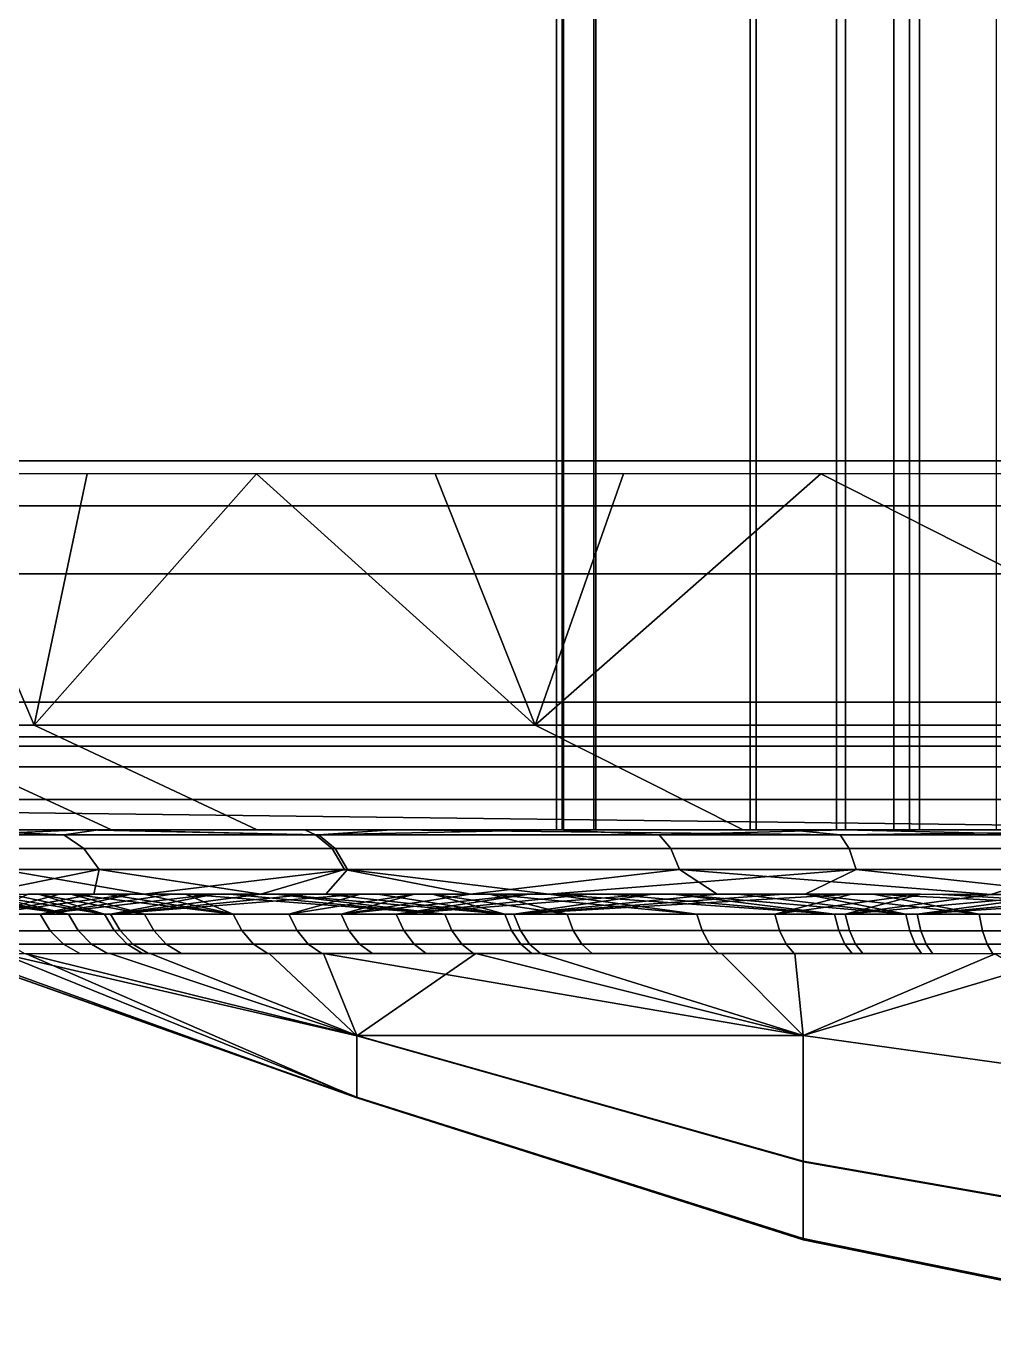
# Model space of a CAD drawing. Extents: x -48 to 59, y -19 to 0.
# Drawn here: x -45.121 to -43.284, y -4.894 to -2.422 of the extents above; entities that cross this region are included whole.
import ezdxf

# ---------------------------------------------------------------- set-up
doc = ezdxf.new("R2010")
doc.units = 0
doc.header["$MEASUREMENT"] = 0
doc.layers.add('IGES LEVEL 0', color=7, linetype='CONTINUOUS')

msp = doc.modelspace()

# ---------------------------------------------------------------- linework, layer by layer
at = {"layer": 'IGES LEVEL 0'}
for points in [[(-42.4876, 0.0531, 0), (-42.4876, 0.0531, 0), (-47.2611, 0.0531, 0), (-47.1466, -3.2469, 0)], [(-42.4876, 0.0531, 0), (-42.4876, 0.0531, 0), (-47.1466, -3.2469, 0), (-42.527, -3.2469, 0)], [(-45.5621, -3.271, 14.8761), (-45.6728, 0.0531, 14.9114), (-42.9537, 0.0531, 18.6536), (-42.8567, -3.271, 18.5899)], [(-44.1013, 0.0531, 6.2121), (-44.1013, -3.9469, 6.2121), (-44.1142, -3.9469, 6), (-44.1142, 0.0531, 6)], [(-44.0399, 0.0531, 6.5045), (-44.0399, -3.9469, 6.5045), (-44.1013, -3.9469, 6.2121), (-44.1013, 0.0531, 6.2121)], [(-43.747, 0.0531, 7.0726), (-43.747, -3.9469, 7.0726), (-44.0399, -3.9469, 6.5045), (-44.0399, 0.0531, 6.5045)], [(-43.5832, 0.0531, 7.2556), (-43.5832, -3.9469, 7.2556), (-43.747, -3.9469, 7.0726), (-43.747, 0.0531, 7.0726)], [(-43.4744, 0.0531, 7.3528), (-43.4744, -3.9469, 7.3528), (-43.5832, -3.9469, 7.2556), (-43.5832, 0.0531, 7.2556)], [(-43.4449, 0.0531, 7.3765), (-43.4449, -3.9469, 7.3765), (-43.4744, -3.9469, 7.3528), (-43.4744, 0.0531, 7.3528)], [(-43.2803, 0.0531, 7.4911), (-43.2803, -3.9469, 7.4911), (-43.4449, -3.9469, 7.3765), (-43.4449, 0.0531, 7.3765)], [(-44.1142, -1.9469, 6), (-44.1142, -3.9469, 6), (-44.1039, -3.9469, 5.8097), (-44.1039, -1.9469, 5.8097)], [(-44.1039, -1.9469, 5.8097), (-44.1039, -3.9469, 5.8097), (-44.0435, -3.9469, 5.5076), (-44.0435, -1.9469, 5.5076)], [(-44.0435, -1.9469, 5.5076), (-44.0435, -3.9469, 5.5076), (-43.7356, -3.9469, 4.9129), (-43.7356, -1.9469, 4.9129)], [(-43.7356, -1.9469, 4.9129), (-43.7356, -3.9469, 4.9129), (-43.5664, -3.9469, 4.7283), (-43.5664, -1.9469, 4.7283)], [(-43.5664, -1.9469, 4.7283), (-43.5664, -3.9469, 4.7283), (-43.4744, -3.9469, 4.6472), (-43.4744, -1.9469, 4.6472)], [(-43.4744, -1.9469, 4.6472), (-43.4744, -3.9469, 4.6472), (-43.4256, -3.9469, 4.6086), (-43.4256, -1.9469, 4.6086)], [(-43.4256, -1.9469, 4.6086), (-43.4256, -3.9469, 4.6086), (-43.2315, -3.9469, 4.48), (-43.2315, -1.9469, 4.48)], [(-37.9074, -3.2469, 0), (-47.1466, -3.2469, 0), (-47.1466, -3.3318, 0.0052), (-37.9074, -3.3318, 0.0052)], [(-45.3076, -3.271, 15.3326), (-45.3076, -3.271, 15.3326), (-45.3894, -3.7479, 14.7526), (-45.105, -3.7479, 15.2621)], [(-45.105, -3.7479, 15.2621), (-45.105, -3.7479, 15.2621), (-45.0049, -3.271, 15.836), (-45.3076, -3.271, 15.3326)], [(-45.105, -3.7479, 15.2621), (-45.105, -3.7479, 15.2621), (-44.6836, -3.271, 16.3303), (-45.0049, -3.271, 15.836)], [(-44.6836, -3.271, 16.3303), (-44.6836, -3.271, 16.3303), (-45.105, -3.7479, 15.2621), (-44.1548, -3.7479, 16.7168)], [(-44.1548, -3.7479, 16.7168), (-44.1548, -3.7479, 16.7168), (-44.3443, -3.271, 16.8146), (-44.6836, -3.271, 16.3303)], [(-44.1548, -3.7479, 16.7168), (-44.1548, -3.7479, 16.7168), (-43.9872, -3.271, 17.2878), (-44.3443, -3.271, 16.8146)], [(-44.1548, -3.7479, 16.7168), (-44.1548, -3.7479, 16.7168), (-43.6131, -3.271, 17.7491), (-43.9872, -3.271, 17.2878)], [(-43.6131, -3.271, 17.7491), (-43.6131, -3.271, 17.7491), (-44.1548, -3.7479, 16.7168), (-42.6704, -3.7479, 18.4796)], [(-42.6704, -3.7479, 18.4796), (-42.6704, -3.7479, 18.4796), (-43.2224, -3.271, 18.1975), (-43.6131, -3.271, 17.7491)], [(-37.9074, -3.3318, 0.0052), (-47.1466, -3.3318, 0.0052), (-47.1466, -3.4608, 0.0335), (-37.9074, -3.4608, 0.0335)], [(-37.9074, -3.4608, 0.0335), (-47.1466, -3.4608, 0.0335), (-47.1466, -3.7048, 0.1705), (-37.9074, -3.7048, 0.1705)], [(-37.9074, -3.7048, 0.1705), (-47.1466, -3.7048, 0.1705), (-47.1466, -3.7705, 0.2353), (-37.9074, -3.7705, 0.2353)], [(-45.3894, -3.7479, 14.7526), (-46.3379, -3.7479, 12.64), (-45.879, -3.9469, 12.4712), (-44.9583, -3.9469, 14.5218)], [(-45.105, -3.7479, 15.2621), (-45.3894, -3.7479, 14.7526), (-44.9583, -3.9469, 14.5218), (-44.6823, -3.9469, 15.0164)], [(-44.1548, -3.7479, 16.7168), (-45.105, -3.7479, 15.2621), (-44.6823, -3.9469, 15.0164), (-43.76, -3.9469, 16.4285)], [(-42.6704, -3.7479, 18.4796), (-44.1548, -3.7479, 16.7168), (-43.76, -3.9469, 16.4285), (-42.3191, -3.9469, 18.1395)], [(-37.9074, -3.7705, 0.2353), (-47.1466, -3.7705, 0.2353), (-47.1466, -3.788, 0.2559), (-37.9074, -3.788, 0.2559)], [(-37.9074, -3.788, 0.2559), (-47.1466, -3.788, 0.2559), (-47.1466, -3.8275, 0.309), (-37.9074, -3.8275, 0.309)], [(-37.9074, -3.8275, 0.309), (-47.1466, -3.8275, 0.309), (-47.1466, -3.8892, 0.4216), (-37.9074, -3.8892, 0.4216)], [(-47.1466, -3.8892, 0.4216), (-47.1466, -3.8892, 0.4216), (-47.1466, -3.9469, 0.7), (-42.527, -3.9469, 0.7)], [(-42.527, -3.9469, 0.7), (-42.527, -3.9469, 0.7), (-37.9074, -3.8892, 0.4216), (-47.1466, -3.8892, 0.4216)], [(-42.3642, -3.9469, 2.85), (-42.3642, -3.9469, 2.85), (-47.1466, -3.9469, 0.7), (-47.3005, -3.9469, 2.9934)], [(-47.3005, -3.9469, 2.9934), (-47.3005, -3.9469, 2.9934), (-45.5142, -3.9469, 6), (-42.3642, -3.9469, 2.85)], [(-42.3642, -3.9469, 9.15), (-42.3642, -3.9469, 9.15), (-47.1798, -3.9469, 5.8732), (-46.4845, -3.9469, 10.4138)], [(-47.1798, -3.9469, 5.8732), (-47.1798, -3.9469, 5.8732), (-42.3642, -3.9469, 9.15), (-45.5142, -3.9469, 6)], [(-42.3642, -3.9469, 2.85), (-42.3642, -3.9469, 2.85), (-42.527, -3.9469, 0.7), (-47.1466, -3.9469, 0.7)], [(-36.332, -3.9469, 12.8915), (-36.332, -3.9469, 12.8915), (-46.4845, -3.9469, 10.4138), (-44.9286, -3.9469, 14.5736)], [(-46.4845, -3.9469, 10.4138), (-46.4845, -3.9469, 10.4138), (-36.332, -3.9469, 12.8915), (-42.3642, -3.9469, 9.15)], [(-45.2382, -3.9564, 4.8446), (-45.2382, -3.9564, 4.8446), (-45.0142, -3.9469, 4.297), (-45.3866, -3.9469, 5.1125)], [(-45.2745, -3.9469, 7.2055), (-45.2745, -3.9469, 7.2055), (-45.0492, -3.9564, 7.5444), (-45.3559, -3.9564, 6.8027)], [(-45.0492, -3.9564, 7.5444), (-45.0492, -3.9564, 7.5444), (-45.2745, -3.9469, 7.2055), (-44.9834, -3.9469, 7.75)], [(-45.0142, -3.9469, 4.297), (-45.0142, -3.9469, 4.297), (-45.2382, -3.9564, 4.8446), (-44.5656, -3.9564, 3.821)], [(-44.9834, -3.9469, 7.75), (-44.9834, -3.9469, 7.75), (-44.5714, -3.9564, 8.1732), (-45.0492, -3.9564, 7.5444)], [(-44.5656, -3.9564, 3.821), (-44.5656, -3.9564, 3.821), (-44.427, -3.9469, 3.6194), (-45.0142, -3.9469, 4.297)], [(-44.5714, -3.9564, 8.1732), (-44.5714, -3.9564, 8.1732), (-44.9834, -3.9469, 7.75), (-44.5916, -3.9469, 8.2274)], [(-44.9286, -3.9469, 14.5736), (-44.9286, -3.9469, 14.5736), (-35.1423, -3.9469, 15.8848), (-36.332, -3.9469, 12.8915)], [(-35.1423, -3.9469, 15.8848), (-35.1423, -3.9469, 15.8848), (-44.9286, -3.9469, 14.5736), (-42.319, -3.9469, 18.1396)], [(-44.5714, -3.9564, 8.1732), (-44.5714, -3.9564, 8.1732), (-44.5916, -3.9469, 8.2274), (-44.1143, -3.9469, 8.6191)], [(-44.1143, -3.9469, 8.6191), (-44.1143, -3.9469, 8.6191), (-43.9197, -3.9564, 8.6786), (-44.5714, -3.9564, 8.1732)], [(-44.427, -3.9469, 3.6194), (-44.427, -3.9469, 3.6194), (-44.5656, -3.9564, 3.821), (-43.5764, -3.9564, 3.1495)], [(-43.5764, -3.9564, 3.1495), (-43.5764, -3.9564, 3.1495), (-43.6728, -3.9469, 3.1347), (-44.427, -3.9469, 3.6194)], [(-43.9197, -3.9564, 8.6786), (-43.9197, -3.9564, 8.6786), (-44.1143, -3.9469, 8.6191), (-43.5697, -3.9469, 8.9102)], [(-43.6292, -3.9469, 6.253), (-43.6292, -3.9469, 6.253), (-44.076, -3.9469, 6.3638), (-44.1142, -3.9469, 6)], [(-43.6292, -3.9469, 5.747), (-43.6292, -3.9469, 5.747), (-44.1142, -3.9469, 6), (-44.076, -3.9469, 5.6362)], [(-44.1142, -3.9469, 6), (-44.1142, -3.9469, 6), (-43.6292, -3.9469, 5.747), (-43.6292, -3.9469, 6.253)], [(-43.6292, -3.9469, 6.253), (-43.6292, -3.9469, 6.253), (-43.9629, -3.9469, 6.7118), (-44.076, -3.9469, 6.3638)], [(-43.6292, -3.9469, 5.747), (-43.6292, -3.9469, 5.747), (-44.076, -3.9469, 5.6362), (-43.9629, -3.9469, 5.2882)], [(-43.6292, -3.9469, 6.759), (-43.6292, -3.9469, 6.759), (-43.78, -3.9469, 7.0286), (-43.9629, -3.9469, 6.7118)], [(-43.6292, -3.9469, 5.241), (-43.6292, -3.9469, 5.241), (-43.9629, -3.9469, 5.2882), (-43.78, -3.9469, 4.9714)], [(-43.9629, -3.9469, 6.7118), (-43.9629, -3.9469, 6.7118), (-43.6292, -3.9469, 6.253), (-43.6292, -3.9469, 6.759)], [(-43.9629, -3.9469, 5.2882), (-43.9629, -3.9469, 5.2882), (-43.6292, -3.9469, 5.241), (-43.6292, -3.9469, 5.747)], [(-43.5697, -3.9469, 8.9102), (-43.5697, -3.9469, 8.9102), (-43.1599, -3.9564, 8.9935), (-43.9197, -3.9564, 8.6786)], [(-43.6292, -3.9469, 6.759), (-43.6292, -3.9469, 6.759), (-43.5352, -3.9469, 7.3005), (-43.78, -3.9469, 7.0286)], [(-43.6292, -3.9469, 5.241), (-43.6292, -3.9469, 5.241), (-43.78, -3.9469, 4.9714), (-43.5352, -3.9469, 4.6995)], [(-43.5764, -3.9564, 3.1495), (-43.5764, -3.9564, 3.1495), (-42.8125, -3.9469, 2.8821), (-43.6728, -3.9469, 3.1347)], [(-43.1232, -3.9469, 6.759), (-43.6292, -3.9469, 6.759), (-43.6292, -3.9469, 6.253), (-43.1232, -3.9469, 6.253)], [(-43.1232, -3.9469, 6.253), (-43.6292, -3.9469, 6.253), (-43.6292, -3.9469, 5.747), (-43.1232, -3.9469, 5.747)], [(-43.1232, -3.9469, 5.747), (-43.6292, -3.9469, 5.747), (-43.6292, -3.9469, 5.241), (-43.1232, -3.9469, 5.241)], [(-43.5352, -3.9469, 7.3005), (-43.5352, -3.9469, 7.3005), (-43.6292, -3.9469, 6.759), (-43.1232, -3.9469, 6.759)], [(-43.5352, -3.9469, 4.6995), (-43.5352, -3.9469, 4.6995), (-43.1232, -3.9469, 5.241), (-43.6292, -3.9469, 5.241)], [(-42.8125, -3.9469, 2.8821), (-42.8125, -3.9469, 2.8821), (-43.5764, -3.9564, 3.1495), (-42.3642, -3.9564, 2.9025)], [(-43.1599, -3.9564, 8.9935), (-43.1599, -3.9564, 8.9935), (-43.5697, -3.9469, 8.9102), (-42.9788, -3.9469, 9.0895)], [(-43.1232, -3.9469, 7.265), (-43.1232, -3.9469, 7.265), (-43.2392, -3.9469, 7.5155), (-43.5352, -3.9469, 7.3005)], [(-43.1232, -3.9469, 4.735), (-43.1232, -3.9469, 4.735), (-43.5352, -3.9469, 4.6995), (-43.2392, -3.9469, 4.4845)], [(-43.5352, -3.9469, 7.3005), (-43.5352, -3.9469, 7.3005), (-43.1232, -3.9469, 6.759), (-43.1232, -3.9469, 7.265)], [(-43.5352, -3.9469, 4.6995), (-43.5352, -3.9469, 4.6995), (-43.1232, -3.9469, 4.735), (-43.1232, -3.9469, 5.241)], [(-45.0492, -3.9564, 7.5444), (-45.0112, -3.982, 7.5226), (-45.3136, -3.982, 6.7913), (-45.3559, -3.9564, 6.8027)], [(-45.2382, -3.9564, 4.8446), (-45.1975, -3.982, 4.8609), (-44.5345, -3.982, 3.8518), (-44.5656, -3.9564, 3.821)], [(-44.5714, -3.9564, 8.1732), (-44.5402, -3.982, 8.1424), (-45.0112, -3.982, 7.5226), (-45.0492, -3.9564, 7.5444)], [(-43.9197, -3.9564, 8.6786), (-43.8977, -3.982, 8.6407), (-44.5402, -3.982, 8.1424), (-44.5714, -3.9564, 8.1732)], [(-44.5656, -3.9564, 3.821), (-44.5345, -3.982, 3.8518), (-43.5592, -3.982, 3.1899), (-43.5764, -3.9564, 3.1495)], [(-43.1599, -3.9564, 8.9935), (-43.1487, -3.982, 8.9512), (-43.8977, -3.982, 8.6407), (-43.9197, -3.9564, 8.6786)], [(-43.5764, -3.9564, 3.1495), (-43.5592, -3.982, 3.1899), (-42.3642, -3.982, 2.9463), (-42.3642, -3.9564, 2.9025)], [(-45.0112, -3.982, 7.5226), (-44.9822, -4.0218, 7.5059), (-45.2813, -4.0218, 6.7827), (-45.3136, -3.982, 6.7913)], [(-45.1975, -3.982, 4.8609), (-45.1664, -4.0218, 4.8734), (-44.5107, -4.0218, 3.8753), (-44.5345, -3.982, 3.8518)], [(-44.5402, -3.982, 8.1424), (-44.5164, -4.0218, 8.1189), (-44.9822, -4.0218, 7.5059), (-45.0112, -3.982, 7.5226)], [(-43.8977, -3.982, 8.6407), (-43.8809, -4.0218, 8.6118), (-44.5164, -4.0218, 8.1189), (-44.5402, -3.982, 8.1424)], [(-44.5345, -3.982, 3.8518), (-44.5107, -4.0218, 3.8753), (-43.5461, -4.0218, 3.2207), (-43.5592, -3.982, 3.1899)], [(-43.1487, -3.982, 8.9512), (-43.1401, -4.0218, 8.9188), (-43.8809, -4.0218, 8.6118), (-43.8977, -3.982, 8.6407)], [(-43.5592, -3.982, 3.1899), (-43.5461, -4.0218, 3.2207), (-42.3642, -4.0218, 2.9798), (-42.3642, -3.982, 2.9463)], [(-45.2176, -4.0692, 6.9318), (-45.2176, -4.0692, 6.9318), (-45.2813, -4.0218, 6.7827), (-44.9822, -4.0218, 7.5059)], [(-44.9822, -4.0218, 7.5059), (-44.9822, -4.0218, 7.5059), (-44.992, -4.069, 7.4494), (-45.2176, -4.0692, 6.9318)], [(-45.1664, -4.0218, 4.8734), (-45.1664, -4.0218, 4.8734), (-45.1523, -4.0691, 4.8915), (-44.8964, -4.0688, 4.3887)], [(-44.8964, -4.0688, 4.3887), (-44.8964, -4.0688, 4.3887), (-44.5107, -4.0218, 3.8753), (-45.1664, -4.0218, 4.8734)], [(-44.9822, -4.0218, 7.5059), (-44.9822, -4.0218, 7.5059), (-44.6754, -4.0687, 7.9155), (-44.992, -4.069, 7.4494)], [(-44.6754, -4.0687, 7.9155), (-44.6754, -4.0687, 7.9155), (-44.9822, -4.0218, 7.5059), (-44.5164, -4.0218, 8.1189)], [(-44.5107, -4.0218, 3.8753), (-44.5107, -4.0218, 3.8753), (-44.8964, -4.0688, 4.3887), (-44.5522, -4.0687, 3.9436)], [(-44.5164, -4.0218, 8.1189), (-44.5164, -4.0218, 8.1189), (-44.2773, -4.0687, 8.3144), (-44.6754, -4.0687, 7.9155)], [(-44.5107, -4.0218, 3.8753), (-44.5107, -4.0218, 3.8753), (-44.5522, -4.0687, 3.9436), (-44.129, -4.0688, 3.5725)], [(-44.2773, -4.0687, 8.3144), (-44.2773, -4.0687, 8.3144), (-44.5164, -4.0218, 8.1189), (-43.8809, -4.0218, 8.6118)], [(-44.129, -4.0688, 3.5725), (-44.129, -4.0688, 3.5725), (-43.5461, -4.0218, 3.2207), (-44.5107, -4.0218, 3.8753)], [(-43.8809, -4.0218, 8.6118), (-43.8809, -4.0218, 8.6118), (-43.8094, -4.0689, 8.6301), (-44.2773, -4.0687, 8.3144)], [(-43.5461, -4.0218, 3.2207), (-43.5461, -4.0218, 3.2207), (-44.129, -4.0688, 3.5725), (-43.6428, -4.069, 3.2862)], [(-43.8809, -4.0218, 8.6118), (-43.8809, -4.0218, 8.6118), (-43.2902, -4.0692, 8.8531), (-43.8094, -4.0689, 8.6301)], [(-43.2902, -4.0692, 8.8531), (-43.2902, -4.0692, 8.8531), (-43.8809, -4.0218, 8.6118), (-43.1401, -4.0218, 8.9188)], [(-43.5461, -4.0218, 3.2207), (-43.5461, -4.0218, 3.2207), (-43.6428, -4.069, 3.2862), (-43.1117, -4.0693, 3.0935)], [(-43.1117, -4.0693, 3.0935), (-43.1117, -4.0693, 3.0935), (-42.3642, -4.0218, 2.9798), (-43.5461, -4.0218, 3.2207)], [(-43.1401, -4.0218, 8.9188), (-43.1401, -4.0218, 8.9188), (-42.7394, -4.0694, 8.9773), (-43.2902, -4.0692, 8.8531)], [(-45.0403, -4.1067, 4.6661), (-45.0403, -4.1067, 4.6661), (-45.3118, -4.0694, 5.4345), (-45.2814, -4.0693, 5.2959)], [(-45.3118, -4.0694, 5.4345), (-45.3118, -4.0694, 5.4345), (-45.0403, -4.1067, 4.6661), (-45.2487, -4.107, 5.212)], [(-45.0403, -4.1067, 4.6661), (-45.0403, -4.1067, 4.6661), (-45.2814, -4.0693, 5.2959), (-45.2446, -4.0693, 5.1591)], [(-45.0403, -4.1067, 4.6661), (-45.0403, -4.1067, 4.6661), (-45.2446, -4.0693, 5.1591), (-45.2016, -4.0692, 5.0242)], [(-44.9716, -4.1066, 4.5363), (-44.9716, -4.1066, 4.5363), (-45.2016, -4.0692, 5.0242), (-45.1523, -4.0691, 4.8915)], [(-45.2016, -4.0692, 5.0242), (-45.2016, -4.0692, 5.0242), (-44.9716, -4.1066, 4.5363), (-45.0403, -4.1067, 4.6661)], [(-45.2002, -4.1069, 6.9476), (-45.2002, -4.1069, 6.9476), (-44.921, -4.0689, 7.5714), (-44.992, -4.069, 7.4494)], [(-44.921, -4.0689, 7.5714), (-44.921, -4.0689, 7.5714), (-45.2002, -4.1069, 6.9476), (-45.0939, -4.1067, 7.2206)], [(-45.2002, -4.1069, 6.9476), (-45.2002, -4.1069, 6.9476), (-45.0573, -4.069, 7.3242), (-45.1168, -4.0691, 7.1961)], [(-45.2002, -4.1069, 6.9476), (-45.2002, -4.1069, 6.9476), (-44.992, -4.069, 7.4494), (-45.0573, -4.069, 7.3242)], [(-45.2002, -4.1069, 6.9476), (-45.2002, -4.1069, 6.9476), (-45.1168, -4.0691, 7.1961), (-45.1702, -4.0692, 7.0652)], [(-44.9716, -4.1066, 4.5363), (-44.9716, -4.1066, 4.5363), (-45.1523, -4.0691, 4.8915), (-45.0971, -4.069, 4.7614)], [(-44.8961, -4.1066, 4.4093), (-44.8961, -4.1066, 4.4093), (-45.0971, -4.069, 4.7614), (-45.0359, -4.069, 4.634)], [(-45.0971, -4.069, 4.7614), (-45.0971, -4.069, 4.7614), (-44.8961, -4.1066, 4.4093), (-44.9716, -4.1066, 4.5363)], [(-45.0939, -4.1067, 7.2206), (-45.0939, -4.1067, 7.2206), (-44.8444, -4.0688, 7.6899), (-44.921, -4.0689, 7.5714)], [(-45.0939, -4.1067, 7.2206), (-45.0939, -4.1067, 7.2206), (-44.7625, -4.0688, 7.8047), (-44.8444, -4.0688, 7.6899)], [(-44.7625, -4.0688, 7.8047), (-44.7625, -4.0688, 7.8047), (-45.0939, -4.1067, 7.2206), (-44.9602, -4.1066, 7.4836)], [(-44.7277, -4.1065, 4.1686), (-44.7277, -4.1065, 4.1686), (-45.0359, -4.069, 4.634), (-44.969, -4.0689, 4.5097)], [(-45.0359, -4.069, 4.634), (-45.0359, -4.069, 4.634), (-44.7277, -4.1065, 4.1686), (-44.8961, -4.1066, 4.4093)], [(-44.7277, -4.1065, 4.1686), (-44.7277, -4.1065, 4.1686), (-44.969, -4.0689, 4.5097), (-44.8964, -4.0688, 4.3887)], [(-44.9602, -4.1066, 7.4836), (-44.9602, -4.1066, 7.4836), (-44.6754, -4.0687, 7.9155), (-44.7625, -4.0688, 7.8047)], [(-44.9602, -4.1066, 7.4836), (-44.9602, -4.1066, 7.4836), (-44.5831, -4.0687, 8.0221), (-44.6754, -4.0687, 7.9155)], [(-44.9602, -4.1066, 7.4836), (-44.9602, -4.1066, 7.4836), (-44.4859, -4.0687, 8.1243), (-44.5831, -4.0687, 8.0221)], [(-44.4859, -4.0687, 8.1243), (-44.4859, -4.0687, 8.1243), (-44.9602, -4.1066, 7.4836), (-44.6222, -4.1065, 7.9601)], [(-44.7277, -4.1065, 4.1686), (-44.7277, -4.1065, 4.1686), (-44.8964, -4.0688, 4.3887), (-44.8183, -4.0688, 4.2713)], [(-44.3262, -4.1065, 3.7437), (-44.3262, -4.1065, 3.7437), (-44.8183, -4.0688, 4.2713), (-44.7349, -4.0687, 4.1578)], [(-44.8183, -4.0688, 4.2713), (-44.8183, -4.0688, 4.2713), (-44.3262, -4.1065, 3.7437), (-44.7277, -4.1065, 4.1686)], [(-44.3262, -4.1065, 3.7437), (-44.3262, -4.1065, 3.7437), (-44.7349, -4.0687, 4.1578), (-44.6461, -4.0687, 4.0485)], [(-44.2123, -4.1065, 3.6495), (-44.2123, -4.1065, 3.6495), (-44.6461, -4.0687, 4.0485), (-44.5522, -4.0687, 3.9436)], [(-44.6461, -4.0687, 4.0485), (-44.6461, -4.0687, 4.0485), (-44.2123, -4.1065, 3.6495), (-44.3262, -4.1065, 3.7437)], [(-44.6222, -4.1065, 7.9601), (-44.6222, -4.1065, 7.9601), (-44.384, -4.0687, 8.2218), (-44.4859, -4.0687, 8.1243)], [(-44.384, -4.0687, 8.2218), (-44.384, -4.0687, 8.2218), (-44.6222, -4.1065, 7.9601), (-44.5232, -4.1065, 8.0686)], [(-44.2123, -4.1065, 3.6495), (-44.2123, -4.1065, 3.6495), (-44.5522, -4.0687, 3.9436), (-44.4533, -4.0687, 3.8433)], [(-44.5232, -4.1065, 8.0686), (-44.5232, -4.1065, 8.0686), (-44.2773, -4.0687, 8.3144), (-44.384, -4.0687, 8.2218)], [(-44.5232, -4.1065, 8.0686), (-44.5232, -4.1065, 8.0686), (-44.1662, -4.0687, 8.4016), (-44.2773, -4.0687, 8.3144)], [(-44.1662, -4.0687, 8.4016), (-44.1662, -4.0687, 8.4016), (-44.5232, -4.1065, 8.0686), (-44.4183, -4.1065, 8.1728)], [(-44.2123, -4.1065, 3.6495), (-44.2123, -4.1065, 3.6495), (-44.4533, -4.0687, 3.8433), (-44.3496, -4.0687, 3.748)], [(-44.4183, -4.1065, 8.1728), (-44.4183, -4.1065, 8.1728), (-44.051, -4.0687, 8.4834), (-44.1662, -4.0687, 8.4016)], [(-44.4183, -4.1065, 8.1728), (-44.4183, -4.1065, 8.1728), (-43.932, -4.0688, 8.5596), (-44.051, -4.0687, 8.4834)], [(-43.932, -4.0688, 8.5596), (-43.932, -4.0688, 8.5596), (-44.4183, -4.1065, 8.1728), (-44.1952, -4.1065, 8.3638)], [(-44.0944, -4.1065, 3.5614), (-44.0944, -4.1065, 3.5614), (-44.3496, -4.0687, 3.748), (-44.2414, -4.0687, 3.6577)], [(-44.3496, -4.0687, 3.748), (-44.3496, -4.0687, 3.748), (-44.0944, -4.1065, 3.5614), (-44.2123, -4.1065, 3.6495)], [(-43.8479, -4.1066, 3.404), (-43.8479, -4.1066, 3.404), (-44.2414, -4.0687, 3.6577), (-44.129, -4.0688, 3.5725)], [(-44.2414, -4.0687, 3.6577), (-44.2414, -4.0687, 3.6577), (-43.8479, -4.1066, 3.404), (-44.0944, -4.1065, 3.5614)], [(-44.1952, -4.1065, 8.3638), (-44.1952, -4.1065, 8.3638), (-43.8094, -4.0689, 8.6301), (-43.932, -4.0688, 8.5596)], [(-44.1952, -4.1065, 8.3638), (-44.1952, -4.1065, 8.3638), (-43.6837, -4.0689, 8.6948), (-43.8094, -4.0689, 8.6301)], [(-44.1952, -4.1065, 8.3638), (-44.1952, -4.1065, 8.3638), (-43.555, -4.069, 8.7536), (-43.6837, -4.0689, 8.6948)], [(-43.555, -4.069, 8.7536), (-43.555, -4.069, 8.7536), (-44.1952, -4.1065, 8.3638), (-43.7003, -4.1067, 8.675)], [(-43.5872, -4.1067, 3.2715), (-43.5872, -4.1067, 3.2715), (-44.129, -4.0688, 3.5725), (-44.0126, -4.0688, 3.4926)], [(-44.129, -4.0688, 3.5725), (-44.129, -4.0688, 3.5725), (-43.5872, -4.1067, 3.2715), (-43.8479, -4.1066, 3.404)], [(-43.5872, -4.1067, 3.2715), (-43.5872, -4.1067, 3.2715), (-44.0126, -4.0688, 3.4926), (-43.8926, -4.0689, 3.4182)], [(-43.4516, -4.1068, 3.2146), (-43.4516, -4.1068, 3.2146), (-43.8926, -4.0689, 3.4182), (-43.7693, -4.069, 3.3493)], [(-43.8926, -4.0689, 3.4182), (-43.8926, -4.0689, 3.4182), (-43.4516, -4.1068, 3.2146), (-43.5872, -4.1067, 3.2715)], [(-43.4516, -4.1068, 3.2146), (-43.4516, -4.1068, 3.2146), (-43.7693, -4.069, 3.3493), (-43.6428, -4.069, 3.2862)], [(-43.7003, -4.1067, 8.675), (-43.7003, -4.1067, 8.675), (-43.4238, -4.0691, 8.8064), (-43.555, -4.069, 8.7536)], [(-43.4238, -4.0691, 8.8064), (-43.4238, -4.0691, 8.8064), (-43.7003, -4.1067, 8.675), (-43.5665, -4.1067, 8.7378)], [(-43.3126, -4.1069, 3.1642), (-43.3126, -4.1069, 3.1642), (-43.6428, -4.069, 3.2862), (-43.5135, -4.0691, 3.2289)], [(-43.6428, -4.069, 3.2862), (-43.6428, -4.069, 3.2862), (-43.3126, -4.1069, 3.1642), (-43.4516, -4.1068, 3.2146)], [(-43.5665, -4.1067, 8.7378), (-43.5665, -4.1067, 8.7378), (-43.2902, -4.0692, 8.8531), (-43.4238, -4.0691, 8.8064)], [(-43.5665, -4.1067, 8.7378), (-43.5665, -4.1067, 8.7378), (-43.1547, -4.0692, 8.8937), (-43.2902, -4.0692, 8.8531)], [(-43.1547, -4.0692, 8.8937), (-43.1547, -4.0692, 8.8937), (-43.5665, -4.1067, 8.7378), (-43.4303, -4.1068, 8.7936)], [(-42.7424, -4.1071, 3.0338), (-42.7424, -4.1071, 3.0338), (-43.5135, -4.0691, 3.2289), (-43.3817, -4.0692, 3.1776)], [(-43.5135, -4.0691, 3.2289), (-43.5135, -4.0691, 3.2289), (-42.7424, -4.1071, 3.0338), (-43.3126, -4.1069, 3.1642)], [(-43.4303, -4.1068, 8.7936), (-43.4303, -4.1068, 8.7936), (-43.0175, -4.0693, 8.9279), (-43.1547, -4.0692, 8.8937)], [(-43.4303, -4.1068, 8.7936), (-43.4303, -4.1068, 8.7936), (-42.879, -4.0694, 8.9559), (-43.0175, -4.0693, 8.9279)], [(-42.879, -4.0694, 8.9559), (-42.879, -4.0694, 8.9559), (-43.4303, -4.1068, 8.7936), (-43.1522, -4.107, 8.8845)], [(-42.7424, -4.1071, 3.0338), (-42.7424, -4.1071, 3.0338), (-43.3817, -4.0692, 3.1776), (-43.2477, -4.0693, 3.1324)], [(-45.022, -4.138, 4.6752), (-45.2291, -4.1383, 5.2173), (-45.2487, -4.107, 5.212), (-45.0403, -4.1067, 4.6661)], [(-45.1809, -4.1382, 6.9412), (-45.0752, -4.1381, 7.2123), (-45.0939, -4.1067, 7.2206), (-45.2002, -4.1069, 6.9476)], [(-45.0752, -4.1381, 7.2123), (-44.9424, -4.138, 7.4735), (-44.9602, -4.1066, 7.4836), (-45.0939, -4.1067, 7.2206)], [(-44.9537, -4.138, 4.5464), (-45.022, -4.138, 4.6752), (-45.0403, -4.1067, 4.6661), (-44.9716, -4.1066, 4.5363)], [(-44.8786, -4.1379, 4.4202), (-44.9537, -4.138, 4.5464), (-44.9716, -4.1066, 4.5363), (-44.8961, -4.1066, 4.4093)], [(-44.9424, -4.138, 7.4735), (-44.6066, -4.1379, 7.9466), (-44.6222, -4.1065, 7.9601), (-44.9602, -4.1066, 7.4836)], [(-44.7114, -4.1379, 4.1812), (-44.8786, -4.1379, 4.4202), (-44.8961, -4.1066, 4.4093), (-44.7277, -4.1065, 4.1686)], [(-44.3127, -4.1379, 3.7593), (-44.7114, -4.1379, 4.1812), (-44.7277, -4.1065, 4.1686), (-44.3262, -4.1065, 3.7437)], [(-44.6066, -4.1379, 7.9466), (-44.5083, -4.1379, 8.0543), (-44.5232, -4.1065, 8.0686), (-44.6222, -4.1065, 7.9601)], [(-44.5083, -4.1379, 8.0543), (-44.4042, -4.1379, 8.1578), (-44.4183, -4.1065, 8.1728), (-44.5232, -4.1065, 8.0686)], [(-44.4042, -4.1379, 8.1578), (-44.1826, -4.1379, 8.3475), (-44.1952, -4.1065, 8.3638), (-44.4183, -4.1065, 8.1728)], [(-44.1996, -4.1379, 3.6657), (-44.3127, -4.1379, 3.7593), (-44.3262, -4.1065, 3.7437), (-44.2123, -4.1065, 3.6495)], [(-44.0825, -4.1379, 3.5782), (-44.1996, -4.1379, 3.6657), (-44.2123, -4.1065, 3.6495), (-44.0944, -4.1065, 3.5614)], [(-44.1826, -4.1379, 8.3475), (-43.6912, -4.138, 8.6566), (-43.7003, -4.1067, 8.675), (-44.1952, -4.1065, 8.3638)], [(-43.8377, -4.138, 3.4218), (-44.0825, -4.1379, 3.5782), (-44.0944, -4.1065, 3.5614), (-43.8479, -4.1066, 3.404)], [(-43.5789, -4.138, 3.2901), (-43.8377, -4.138, 3.4218), (-43.8479, -4.1066, 3.404), (-43.5872, -4.1067, 3.2715)], [(-43.6912, -4.138, 8.6566), (-43.5583, -4.138, 8.719), (-43.5665, -4.1067, 8.7378), (-43.7003, -4.1067, 8.675)], [(-43.4442, -4.1381, 3.2336), (-43.5789, -4.138, 3.2901), (-43.5872, -4.1067, 3.2715), (-43.4516, -4.1068, 3.2146)], [(-43.5583, -4.138, 8.719), (-43.423, -4.1381, 8.7745), (-43.4303, -4.1068, 8.7936), (-43.5665, -4.1067, 8.7378)], [(-43.3062, -4.1382, 3.1836), (-43.4442, -4.1381, 3.2336), (-43.4516, -4.1068, 3.2146), (-43.3126, -4.1069, 3.1642)], [(-43.423, -4.1381, 8.7745), (-43.1469, -4.1383, 8.8648), (-43.1522, -4.107, 8.8845), (-43.4303, -4.1068, 8.7936)], [(-42.7399, -4.1384, 3.0539), (-43.3062, -4.1382, 3.1836), (-43.3126, -4.1069, 3.1642), (-42.7424, -4.1071, 3.0338)], [(-44.9968, -4.1636, 4.6877), (-45.2022, -4.1639, 5.2246), (-45.2291, -4.1383, 5.2173), (-45.022, -4.138, 4.6752)], [(-45.1544, -4.1638, 6.9324), (-45.0496, -4.1637, 7.2009), (-45.0752, -4.1381, 7.2123), (-45.1809, -4.1382, 6.9412)], [(-45.0496, -4.1637, 7.2009), (-44.918, -4.1636, 7.4595), (-44.9424, -4.138, 7.4735), (-45.0752, -4.1381, 7.2123)], [(-44.9291, -4.1636, 4.5601), (-44.9968, -4.1636, 4.6877), (-45.022, -4.138, 4.6752), (-44.9537, -4.138, 4.5464)], [(-44.8548, -4.1635, 4.4352), (-44.9291, -4.1636, 4.5601), (-44.9537, -4.138, 4.5464), (-44.8786, -4.1379, 4.4202)], [(-44.918, -4.1636, 7.4595), (-44.5852, -4.1635, 7.9281), (-44.6066, -4.1379, 7.9466), (-44.9424, -4.138, 7.4735)], [(-44.6891, -4.1635, 4.1985), (-44.8548, -4.1635, 4.4352), (-44.8786, -4.1379, 4.4202), (-44.7114, -4.1379, 4.1812)], [(-44.2941, -4.1635, 3.7806), (-44.6891, -4.1635, 4.1985), (-44.7114, -4.1379, 4.1812), (-44.3127, -4.1379, 3.7593)], [(-44.5852, -4.1635, 7.9281), (-44.4879, -4.1635, 8.0348), (-44.5083, -4.1379, 8.0543), (-44.6066, -4.1379, 7.9466)], [(-44.4879, -4.1635, 8.0348), (-44.3847, -4.1635, 8.1372), (-44.4042, -4.1379, 8.1578), (-44.5083, -4.1379, 8.0543)], [(-44.3847, -4.1635, 8.1372), (-44.1653, -4.1635, 8.3252), (-44.1826, -4.1379, 8.3475), (-44.4042, -4.1379, 8.1578)], [(-44.1821, -4.1635, 3.6879), (-44.2941, -4.1635, 3.7806), (-44.3127, -4.1379, 3.7593), (-44.1996, -4.1379, 3.6657)], [(-44.0662, -4.1635, 3.6012), (-44.1821, -4.1635, 3.6879), (-44.1996, -4.1379, 3.6657), (-44.0825, -4.1379, 3.5782)], [(-44.1653, -4.1635, 8.3252), (-43.6786, -4.1636, 8.6315), (-43.6912, -4.138, 8.6566), (-44.1826, -4.1379, 8.3475)], [(-43.8238, -4.1636, 3.4463), (-44.0662, -4.1635, 3.6012), (-44.0825, -4.1379, 3.5782), (-43.8377, -4.138, 3.4218)], [(-43.5675, -4.1637, 3.3158), (-43.8238, -4.1636, 3.4463), (-43.8377, -4.138, 3.4218), (-43.5789, -4.138, 3.2901)], [(-43.6786, -4.1636, 8.6315), (-43.547, -4.1637, 8.6933), (-43.5583, -4.138, 8.719), (-43.6912, -4.138, 8.6566)], [(-43.4341, -4.1637, 3.2597), (-43.5675, -4.1637, 3.3158), (-43.5789, -4.138, 3.2901), (-43.4442, -4.1381, 3.2336)], [(-43.547, -4.1637, 8.6933), (-43.4131, -4.1638, 8.7484), (-43.423, -4.1381, 8.7745), (-43.5583, -4.138, 8.719)], [(-43.2973, -4.1638, 3.2101), (-43.4341, -4.1637, 3.2597), (-43.4442, -4.1381, 3.2336), (-43.3062, -4.1382, 3.1836)], [(-43.4131, -4.1638, 8.7484), (-43.1396, -4.1639, 8.8379), (-43.1469, -4.1383, 8.8648), (-43.423, -4.1381, 8.7745)], [(-42.7364, -4.1641, 3.0815), (-43.2973, -4.1638, 3.2101), (-43.3062, -4.1382, 3.1836), (-42.7399, -4.1384, 3.0539)], [(-44.9665, -4.1814, 4.7028), (-45.1697, -4.1819, 5.2334), (-45.2022, -4.1639, 5.2246), (-44.9968, -4.1636, 4.6877)], [(-45.1224, -4.1817, 6.9218), (-45.0187, -4.1815, 7.1871), (-45.0496, -4.1637, 7.2009), (-45.1544, -4.1638, 6.9324)], [(-45.0187, -4.1815, 7.1871), (-44.8885, -4.1814, 7.4428), (-44.918, -4.1636, 7.4595), (-45.0496, -4.1637, 7.2009)], [(-44.8995, -4.1814, 4.5767), (-44.9665, -4.1814, 4.7028), (-44.9968, -4.1636, 4.6877), (-44.9291, -4.1636, 4.5601)], [(-44.826, -4.1813, 4.4532), (-44.8995, -4.1814, 4.5767), (-44.9291, -4.1636, 4.5601), (-44.8548, -4.1635, 4.4352)], [(-44.8885, -4.1814, 7.4428), (-44.5595, -4.1812, 7.9058), (-44.5852, -4.1635, 7.9281), (-44.918, -4.1636, 7.4595)], [(-44.6622, -4.1812, 4.2193), (-44.826, -4.1813, 4.4532), (-44.8548, -4.1635, 4.4352), (-44.6891, -4.1635, 4.1985)], [(-44.2718, -4.1812, 3.8063), (-44.6622, -4.1812, 4.2193), (-44.6891, -4.1635, 4.1985), (-44.2941, -4.1635, 3.7806)], [(-44.5595, -4.1812, 7.9058), (-44.4633, -4.1812, 8.0113), (-44.4879, -4.1635, 8.0348), (-44.5852, -4.1635, 7.9281)], [(-44.4633, -4.1812, 8.0113), (-44.3614, -4.1812, 8.1125), (-44.3847, -4.1635, 8.1372), (-44.4879, -4.1635, 8.0348)], [(-44.3614, -4.1812, 8.1125), (-44.1445, -4.1812, 8.2983), (-44.1653, -4.1635, 8.3252), (-44.3847, -4.1635, 8.1372)], [(-44.1611, -4.1812, 3.7147), (-44.2718, -4.1812, 3.8063), (-44.2941, -4.1635, 3.7806), (-44.1821, -4.1635, 3.6879)], [(-44.0465, -4.1812, 3.6289), (-44.1611, -4.1812, 3.7147), (-44.1821, -4.1635, 3.6879), (-44.0662, -4.1635, 3.6012)], [(-44.1445, -4.1812, 8.2983), (-43.6635, -4.1814, 8.6012), (-43.6786, -4.1636, 8.6315), (-44.1653, -4.1635, 8.3252)], [(-43.807, -4.1813, 3.4757), (-44.0465, -4.1812, 3.6289), (-44.0662, -4.1635, 3.6012), (-43.8238, -4.1636, 3.4463)], [(-43.5537, -4.1815, 3.3466), (-43.807, -4.1813, 3.4757), (-43.8238, -4.1636, 3.4463), (-43.5675, -4.1637, 3.3158)], [(-43.6635, -4.1814, 8.6012), (-43.5335, -4.1815, 8.6624), (-43.547, -4.1637, 8.6933), (-43.6786, -4.1636, 8.6315)], [(-43.4218, -4.1816, 3.2912), (-43.5537, -4.1815, 3.3466), (-43.5675, -4.1637, 3.3158), (-43.4341, -4.1637, 3.2597)], [(-43.5335, -4.1815, 8.6624), (-43.4011, -4.1816, 8.7168), (-43.4131, -4.1638, 8.7484), (-43.547, -4.1637, 8.6933)], [(-43.2867, -4.1817, 3.2421), (-43.4218, -4.1816, 3.2912), (-43.4341, -4.1637, 3.2597), (-43.2973, -4.1638, 3.2101)], [(-43.4011, -4.1816, 8.7168), (-43.1308, -4.1819, 8.8054), (-43.1396, -4.1639, 8.8379), (-43.4131, -4.1638, 8.7484)], [(-42.7321, -4.1821, 3.1148), (-43.2867, -4.1817, 3.2421), (-43.2973, -4.1638, 3.2101), (-42.7364, -4.1641, 3.0815)], [(-44.4933, -4.4537, 5.5483), (-44.4933, -4.4537, 5.5483), (-45.264, -4.1821, 5.7931), (-45.1657, -4.1818, 5.2298)], [(-44.4933, -4.4555, 6.4281), (-44.4933, -4.4555, 6.4281), (-45.2497, -4.1821, 6.3664), (-45.264, -4.1821, 5.7931)], [(-45.264, -4.1821, 5.7931), (-45.264, -4.1821, 5.7931), (-44.4933, -4.4537, 5.5483), (-44.4933, -4.4555, 6.4281)], [(-44.4933, -4.4555, 6.4281), (-44.4933, -4.4555, 6.4281), (-45.1203, -4.1819, 6.9245), (-45.2497, -4.1821, 6.3664)], [(-44.4933, -4.3378, 4.7185), (-44.4933, -4.3378, 4.7185), (-45.1657, -4.1818, 5.2298), (-44.9618, -4.1815, 4.6971)], [(-45.1657, -4.1818, 5.2298), (-45.1657, -4.1818, 5.2298), (-44.4933, -4.3378, 4.7185), (-44.4933, -4.4537, 5.5483)], [(-44.4933, -4.3371, 7.2849), (-44.4933, -4.3371, 7.2849), (-44.8854, -4.1815, 7.444), (-45.1203, -4.1819, 6.9245)], [(-45.1203, -4.1819, 6.9245), (-45.1203, -4.1819, 6.9245), (-44.4933, -4.4555, 6.4281), (-44.4933, -4.3371, 7.2849)], [(-44.4933, -4.3378, 4.7185), (-44.4933, -4.3378, 4.7185), (-44.9618, -4.1815, 4.6971), (-44.6594, -4.1812, 4.2157)], [(-44.4933, -4.3371, 7.2849), (-44.4933, -4.3371, 7.2849), (-44.5563, -4.1813, 7.9077), (-44.8854, -4.1815, 7.444)], [(-44.4933, -4.3378, 4.7185), (-44.4933, -4.3378, 4.7185), (-44.6594, -4.1812, 4.2157), (-44.2671, -4.1813, 3.8046)], [(-43.6465, -4.3372, 8.1302), (-43.6465, -4.3372, 8.1302), (-44.1442, -4.1812, 8.2986), (-44.5563, -4.1813, 7.9077)], [(-43.6465, -4.3372, 8.1302), (-43.6465, -4.3372, 8.1302), (-44.5563, -4.1813, 7.9077), (-44.4933, -4.3371, 7.2849)], [(-44.4933, -4.3378, 4.7185), (-44.4933, -4.3378, 4.7185), (-44.2671, -4.1813, 3.8046), (-43.6465, -4.3371, 3.8697)], [(-43.6465, -4.3371, 3.8697), (-43.6465, -4.3371, 3.8697), (-44.2671, -4.1813, 3.8046), (-43.8015, -4.1815, 3.4764)], [(-43.6465, -4.3372, 8.1302), (-43.6465, -4.3372, 8.1302), (-43.6619, -4.1815, 8.5999), (-44.1442, -4.1812, 8.2986)], [(-43.6465, -4.3371, 3.8697), (-43.6465, -4.3371, 3.8697), (-43.8015, -4.1815, 3.4764), (-43.2823, -4.1818, 3.2426)], [(-43.6465, -4.3372, 8.1302), (-43.6465, -4.3372, 8.1302), (-43.129, -4.1818, 8.8023), (-43.6619, -4.1815, 8.5999)], [(-43.2823, -4.1818, 3.2426), (-43.2823, -4.1818, 3.2426), (-42.8176, -4.4528, 3.8697), (-43.6465, -4.3371, 3.8697)], [(-43.129, -4.1818, 8.8023), (-43.129, -4.1818, 8.8023), (-43.6465, -4.3372, 8.1302), (-42.8176, -4.4528, 8.1302)], [(-44.4933, -4.3371, 7.2849), (-44.4933, -4.4555, 6.4281), (-43.6465, -4.7244, 6.4281), (-43.6465, -4.5756, 7.2849)], [(-44.4933, -4.3378, 4.7185), (-44.4933, -4.3378, 4.7185), (-43.6465, -4.3371, 3.8697), (-43.6465, -4.5765, 4.7185)], [(-43.6465, -4.3372, 8.1302), (-43.6465, -4.3372, 8.1302), (-44.4933, -4.3371, 7.2849), (-43.6465, -4.5756, 7.2849)], [(-44.4933, -4.4537, 5.5483), (-44.4933, -4.3378, 4.7185), (-43.6465, -4.5765, 4.7185), (-43.6465, -4.7221, 5.5483)], [(-43.6465, -4.5765, 4.7185), (-43.6465, -4.3371, 3.8697), (-42.8176, -4.4528, 3.8697), (-42.8176, -4.7219, 4.7185)], [(-43.6465, -4.3372, 8.1302), (-43.6465, -4.5756, 7.2849), (-42.8176, -4.721, 7.2849), (-42.8176, -4.4528, 8.1302)], [(-44.4933, -4.4555, 6.4281), (-44.4933, -4.4537, 5.5483), (-43.6465, -4.7221, 5.5483), (-43.6465, -4.7244, 6.4281)], [(-43.6465, -4.5756, 7.2849), (-43.6465, -4.7244, 6.4281), (-42.8176, -4.8937, 6.4281), (-42.8176, -4.721, 7.2849)], [(-43.6465, -4.7221, 5.5483), (-43.6465, -4.5765, 4.7185), (-42.8176, -4.7219, 4.7185), (-42.8176, -4.891, 5.5483)], [(-43.6465, -4.7244, 6.4281), (-43.6465, -4.7221, 5.5483), (-42.8176, -4.891, 5.5483), (-42.8176, -4.8937, 6.4281)]]:
    msp.add_3dface(points, dxfattribs=at)

doc.saveas('drawing.dxf')
